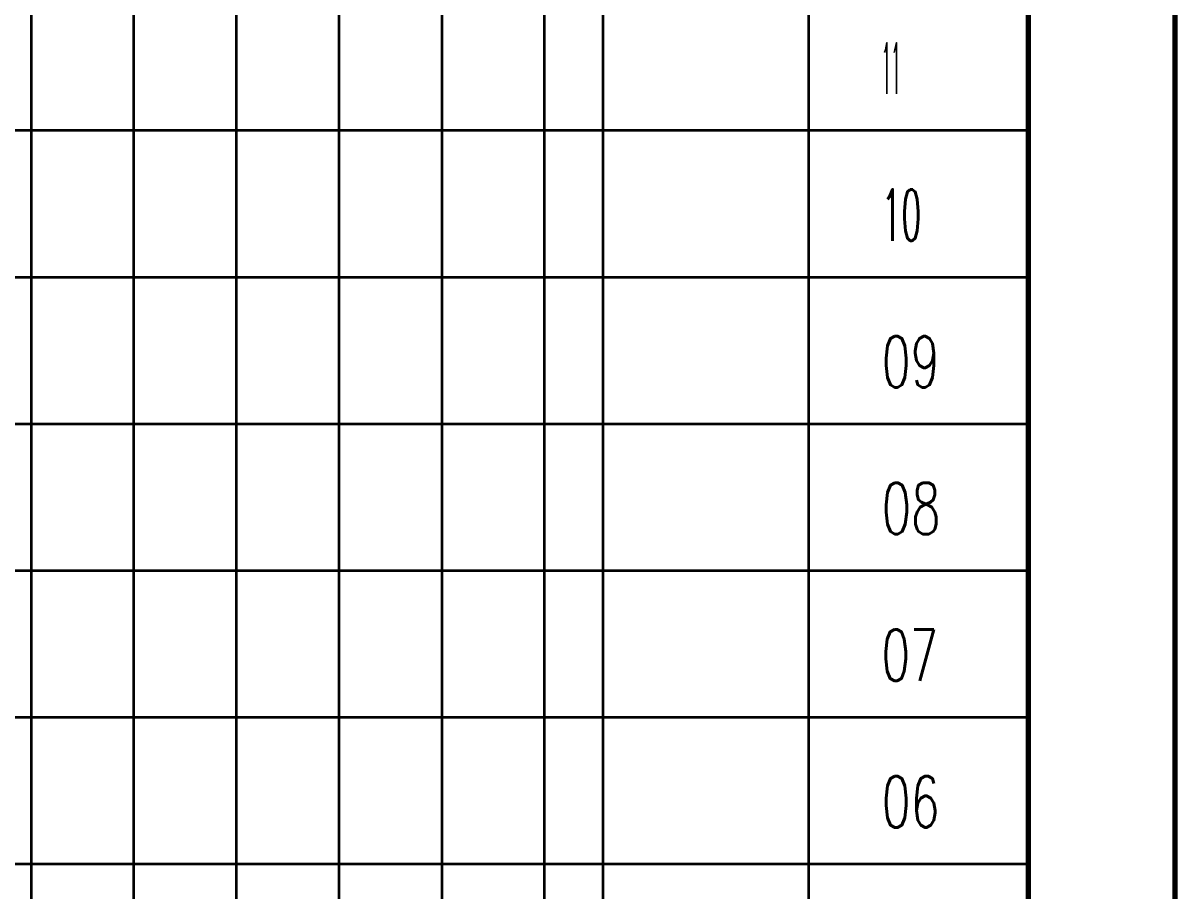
# Model space of a CAD drawing. Header units: millimetres. Extents: x 1333 to 104182, y -63211 to -5704.
# Drawn here: x 48443.9 to 48522.4, y -62989.1 to -62929.9 of the extents above; entities that cross this region are included whole.
import ezdxf
from ezdxf.enums import TextEntityAlignment as Align

# ---------------------------------------------------------------- set-up
doc = ezdxf.new("R2010")
doc.units = ezdxf.units.MM
doc.header["$LTSCALE"] = 0.5
doc.layers.add('11', color=3, linetype='Continuous')
doc.styles.get("Standard").update_dxf_attribs({"font": 'simplex.shx'})

msp = doc.modelspace()

# ---------------------------------------------------------------- linework, layer by layer
at = {"color": 7, "lineweight": 70}
for p, q in [((48522.405, -62617.278), (48522.405, -63211.278)), ((48512.405, -62627.278), (48512.405, -63201.278))]:
    msp.add_line(p, q, dxfattribs=at)
at = {"color": 7, "lineweight": 35, "ltscale": 0.25}
for p, q in [((48444.405, -62927.278), (48444.405, -62937.278)), ((48444.405, -62927.278), (48444.405, -62937.278)), ((48451.405, -62937.278), (48451.405, -62927.278)), ((48451.405, -62937.278), (48451.405, -62927.278)), ((48458.405, -62937.278), (48458.405, -62927.278)), ((48458.405, -62937.278), (48458.405, -62927.278)), ((48465.405, -62937.278), (48465.405, -62927.278)), ((48465.405, -62937.278), (48465.405, -62927.278)), ((48472.405, -62927.278), (48472.405, -62937.278)), ((48472.405, -62927.278), (48472.405, -62937.278)), ((48479.405, -62937.278), (48479.405, -62927.278)), ((48479.405, -62937.278), (48479.405, -62927.278)), ((48483.405, -62937.278), (48483.405, -62927.278)), ((48483.405, -62937.278), (48483.405, -62927.278)), ((48497.405, -62927.278), (48497.405, -62937.278)), ((48497.405, -62927.278), (48497.405, -62937.278)), ((48512.405, -62937.278), (48512.405, -62927.278)), ((48512.405, -62937.278), (48512.405, -62927.278)), ((48444.405, -62937.278), (48444.405, -62947.278)), ((48444.405, -62937.278), (48444.405, -62947.278)), ((48451.405, -62947.278), (48451.405, -62937.278)), ((48451.405, -62947.278), (48451.405, -62937.278)), ((48458.405, -62947.278), (48458.405, -62937.278)), ((48458.405, -62947.278), (48458.405, -62937.278)), ((48465.405, -62947.278), (48465.405, -62937.278)), ((48465.405, -62947.278), (48465.405, -62937.278)), ((48472.405, -62937.278), (48472.405, -62947.278)), ((48472.405, -62937.278), (48472.405, -62947.278)), ((48479.405, -62947.278), (48479.405, -62937.278)), ((48479.405, -62947.278), (48479.405, -62937.278)), ((48483.405, -62947.278), (48483.405, -62937.278)), ((48483.405, -62947.278), (48483.405, -62937.278)), ((48497.405, -62937.278), (48497.405, -62947.278)), ((48497.405, -62937.278), (48497.405, -62947.278)), ((48512.405, -62947.278), (48512.405, -62937.278)), ((48512.405, -62947.278), (48512.405, -62937.278)), ((48444.405, -62947.278), (48444.405, -62957.278)), ((48444.405, -62947.278), (48444.405, -62957.278)), ((48451.405, -62957.278), (48451.405, -62947.278)), ((48451.405, -62957.278), (48451.405, -62947.278)), ((48458.405, -62957.278), (48458.405, -62947.278)), ((48458.405, -62957.278), (48458.405, -62947.278)), ((48465.405, -62957.278), (48465.405, -62947.278)), ((48465.405, -62957.278), (48465.405, -62947.278)), ((48472.405, -62947.278), (48472.405, -62957.278)), ((48472.405, -62947.278), (48472.405, -62957.278)), ((48479.405, -62957.278), (48479.405, -62947.278)), ((48479.405, -62957.278), (48479.405, -62947.278)), ((48483.405, -62957.278), (48483.405, -62947.278)), ((48483.405, -62957.278), (48483.405, -62947.278)), ((48497.405, -62947.278), (48497.405, -62957.278)), ((48497.405, -62947.278), (48497.405, -62957.278)), ((48512.405, -62957.278), (48512.405, -62947.278)), ((48512.405, -62957.278), (48512.405, -62947.278)), ((48444.405, -62957.278), (48444.405, -62967.278)), ((48444.405, -62957.278), (48444.405, -62967.278)), ((48451.405, -62967.278), (48451.405, -62957.278)), ((48451.405, -62967.278), (48451.405, -62957.278)), ((48458.405, -62967.278), (48458.405, -62957.278)), ((48458.405, -62967.278), (48458.405, -62957.278)), ((48465.405, -62967.278), (48465.405, -62957.278)), ((48465.405, -62967.278), (48465.405, -62957.278)), ((48472.405, -62957.278), (48472.405, -62967.278)), ((48472.405, -62957.278), (48472.405, -62967.278)), ((48479.405, -62967.278), (48479.405, -62957.278)), ((48479.405, -62967.278), (48479.405, -62957.278)), ((48483.405, -62967.278), (48483.405, -62957.278)), ((48483.405, -62967.278), (48483.405, -62957.278)), ((48497.405, -62957.278), (48497.405, -62967.278)), ((48497.405, -62957.278), (48497.405, -62967.278)), ((48512.405, -62967.278), (48512.405, -62957.278)), ((48512.405, -62967.278), (48512.405, -62957.278)), ((48444.405, -62967.278), (48444.405, -62977.278)), ((48444.405, -62967.278), (48444.405, -62977.278)), ((48451.405, -62977.278), (48451.405, -62967.278)), ((48451.405, -62977.278), (48451.405, -62967.278)), ((48458.405, -62977.278), (48458.405, -62967.278)), ((48458.405, -62977.278), (48458.405, -62967.278)), ((48465.405, -62977.278), (48465.405, -62967.278)), ((48465.405, -62977.278), (48465.405, -62967.278)), ((48472.405, -62967.278), (48472.405, -62977.278)), ((48472.405, -62967.278), (48472.405, -62977.278)), ((48479.405, -62977.278), (48479.405, -62967.278)), ((48479.405, -62977.278), (48479.405, -62967.278)), ((48483.405, -62977.278), (48483.405, -62967.278)), ((48483.405, -62977.278), (48483.405, -62967.278)), ((48497.405, -62967.278), (48497.405, -62977.278)), ((48497.405, -62967.278), (48497.405, -62977.278)), ((48512.405, -62977.278), (48512.405, -62967.278)), ((48512.405, -62977.278), (48512.405, -62967.278)), ((48444.405, -62977.278), (48444.405, -62987.278)), ((48444.405, -62977.278), (48444.405, -62987.278)), ((48451.405, -62987.278), (48451.405, -62977.278)), ((48451.405, -62987.278), (48451.405, -62977.278)), ((48458.405, -62987.278), (48458.405, -62977.278)), ((48458.405, -62987.278), (48458.405, -62977.278)), ((48465.405, -62987.278), (48465.405, -62977.278)), ((48465.405, -62987.278), (48465.405, -62977.278)), ((48472.405, -62977.278), (48472.405, -62987.278)), ((48472.405, -62977.278), (48472.405, -62987.278)), ((48479.405, -62987.278), (48479.405, -62977.278)), ((48479.405, -62987.278), (48479.405, -62977.278)), ((48483.405, -62987.278), (48483.405, -62977.278)), ((48483.405, -62987.278), (48483.405, -62977.278)), ((48497.405, -62977.278), (48497.405, -62987.278)), ((48497.405, -62977.278), (48497.405, -62987.278)), ((48512.405, -62987.278), (48512.405, -62977.278)), ((48512.405, -62987.278), (48512.405, -62977.278)), ((48444.405, -62987.278), (48444.405, -62997.278)), ((48444.405, -62987.278), (48444.405, -62997.278)), ((48451.405, -62997.278), (48451.405, -62987.278)), ((48451.405, -62997.278), (48451.405, -62987.278)), ((48458.405, -62997.278), (48458.405, -62987.278)), ((48458.405, -62997.278), (48458.405, -62987.278)), ((48465.405, -62997.278), (48465.405, -62987.278)), ((48465.405, -62997.278), (48465.405, -62987.278)), ((48472.405, -62987.278), (48472.405, -62997.278)), ((48472.405, -62987.278), (48472.405, -62997.278)), ((48479.405, -62997.278), (48479.405, -62987.278)), ((48479.405, -62997.278), (48479.405, -62987.278)), ((48483.405, -62997.278), (48483.405, -62987.278)), ((48483.405, -62997.278), (48483.405, -62987.278)), ((48497.405, -62987.278), (48497.405, -62997.278)), ((48497.405, -62987.278), (48497.405, -62997.278)), ((48512.405, -62997.278), (48512.405, -62987.278)), ((48512.405, -62997.278), (48512.405, -62987.278))]:
    msp.add_line(p, q, dxfattribs=at)
at = {"color": 7, "lineweight": 35}
for p, q in [((48512.405, -62937.278), (48372.405, -62937.278)), ((48512.405, -62937.278), (48372.405, -62937.278)), ((48512.405, -62947.278), (48372.405, -62947.278)), ((48512.405, -62947.278), (48372.405, -62947.278)), ((48512.405, -62957.278), (48372.405, -62957.278)), ((48512.405, -62957.278), (48372.405, -62957.278)), ((48512.405, -62967.278), (48372.405, -62967.278)), ((48512.405, -62967.278), (48372.405, -62967.278)), ((48512.405, -62977.278), (48372.405, -62977.278)), ((48512.405, -62977.278), (48372.405, -62977.278)), ((48512.405, -62987.278), (48372.405, -62987.278)), ((48512.405, -62987.278), (48372.405, -62987.278))]:
    msp.add_line(p, q, dxfattribs=at)
at = {"layer": '11'}
msp.add_lwpolyline([(47681.405, -62617.278), (48522.405, -62617.278), (48522.405, -63211.278), (47681.405, -63211.278)], close=True, dxfattribs=at)

# ---------------------------------------------------------------- texts
at = {"color": 7, "lineweight": 13}
for s, width, p, p2 in [('11', 0.369995, (48502.405, -62934.778), (48503.7, -62934.778)), ('11', 0.369995, (48502.405, -62934.778), (48503.7, -62934.778)), ('10', 0.539001, (48502.405, -62944.778), (48505.1, -62944.778)), ('10', 0.539001, (48502.405, -62944.778), (48505.1, -62944.778)), ('09', 0.719094, (48502.405, -62954.778), (48506.36, -62954.778)), ('09', 0.719094, (48502.405, -62954.778), (48506.36, -62954.778)), ('08', 0.710298, (48502.405, -62964.778), (48506.43, -62964.778)), ('08', 0.710298, (48502.405, -62964.778), (48506.43, -62964.778)), ('07', 0.679407, (48502.405, -62974.778), (48506.255, -62974.778)), ('07', 0.679407, (48502.405, -62974.778), (48506.255, -62974.778)), ('06', 0.719094, (48502.405, -62984.778), (48506.36, -62984.778)), ('06', 0.719094, (48502.405, -62984.778), (48506.36, -62984.778))]:
    msp.add_text(s, height=3.5, dxfattribs=dict(at, width=width)).set_placement(p, p2, align=Align.FIT)

doc.saveas('drawing.dxf')
